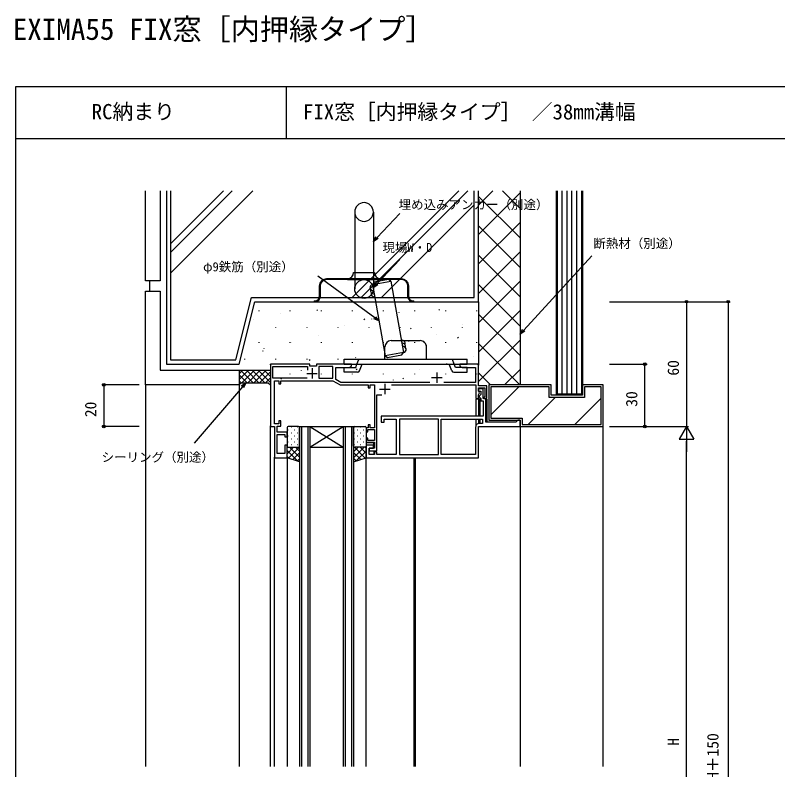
# Model space of a CAD drawing. Units: millimetres, scale not verified. Extents: x -437 to 438, y -344 to 341.
# Drawn here: x -436.9 to -70.5, y -21.8 to 340.9 of the extents above; entities that cross this region are included whole.
import ezdxf
from ezdxf.enums import TextEntityAlignment as Align

# ---------------------------------------------------------------- set-up
doc = ezdxf.new("R2010")
doc.units = ezdxf.units.MM
doc.header["$LTSCALE"] = 2
for name, color, linetype in [('0-1_USER1', 3, 'Continuous'), ('0-2_YKK_11', 7, 'Continuous'), ('0-3_YKK_12', 2, 'Continuous'), ('0-4_YKK_13', 4, 'Continuous'), ('0-5_YKK_D', 6, 'Continuous'), ('0-6_YKK_ZWAK', 7, 'Continuous'), ('0-7_YSS_K', 3, 'Continuous')]:
    doc.layers.add(name, color=color, linetype=linetype)
doc.styles.add('ＭＳ ゴシック', font='')
doc.styles.get('ＭＳ ゴシック').set_extended_font_data('MS Gothic')

msp = doc.modelspace()

# ---------------------------------------------------------------- linework, layer by layer
at = {"layer": '0-2_YKK_11'}
for p, q in [((-296.821, 168.713), (-291.821, 168.713)), ((-294.321, 171.213), (-294.321, 166.213)), ((-234.321, 169.213), (-234.321, 164.213)), ((-236.821, 166.713), (-231.821, 166.713)), ((-259.321, 163.713), (-259.321, 158.713)), ((-261.821, 161.213), (-256.821, 161.213)), ((-210.811, 143.214), (-210.832, 143.213)), ((-195.821, 145.713), (-195.821, 145.713))]:
    msp.add_line(p, q, dxfattribs=at)
for points in [[(-237.72, 164.413), (-280.536, 164.413), (-282.821, 165.733), (-282.821, 171.513), (-276.534, 171.513), (-275.321, 172.213), (-275.321, 173.213), (-292.121, 173.213), (-292.121, 172.213), (-295.421, 172.213), (-295.421, 173.213), (-314.321, 173.213), (-314.321, 143.213), (-312.321, 143.213), (-312.321, 128.213), (-306.321, 128.213), (-306.321, 134.213), (-307.321, 134.213), (-307.321, 130.213), (-311.121, 130.213), (-311.121, 139.413), (-307.321, 139.413), (-307.321, 138.213), (-306.321, 138.213), (-306.321, 140.413), (-311.121, 140.413), (-311.121, 143.413), (-309.321, 143.413), (-309.321, 145.913), (-310.321, 145.913), (-310.321, 144.413), (-312.321, 144.413), (-312.321, 165.213), (-310.321, 165.213), (-310.321, 163.713), (-309.321, 163.713), (-309.321, 165.213), (-284.321, 165.213), (-280.857, 163.213), (-267.321, 163.213)], [(-256.049, 163.213), (-215.521, 163.213), (-215.521, 156.713), (-214.321, 156.713), (-214.321, 158.394), (-213.761, 159.363), (-214.021, 159.813), (-214.321, 160.113), (-214.321, 161.713), (-211.321, 161.713), (-211.321, 157.475), (-211.861, 157.163), (-211.741, 156.713), (-210.321, 156.713), (-210.321, 162.713), (-214.321, 162.713), (-214.321, 173.213), (-220.363, 173.213), (-220.546, 173.093), (-221.096, 173.093), (-221.279, 173.213), (-221.363, 173.213), (-221.546, 173.093), (-222.096, 173.093), (-222.279, 173.213), (-223.321, 173.213), (-223.321, 172.213), (-222.109, 171.513), (-215.821, 171.513), (-215.821, 164.413), (-230.923, 164.413)], [(-296.721, 166.413), (-313.121, 166.413), (-313.121, 172.013), (-296.421, 172.013), (-296.421, 170.263)], [(-267.321, 163.213), (-267.321, 161.813), (-266.321, 161.813), (-266.321, 163.213), (-264.321, 163.213), (-264.321, 142.513), (-266.321, 142.513), (-266.321, 144.013), (-267.321, 144.013), (-267.321, 142.513), (-268.321, 142.513), (-268.321, 140.613), (-267.521, 140.613), (-267.521, 141.713), (-264.321, 141.713), (-264.321, 136.513), (-267.521, 136.513), (-267.521, 137.613), (-268.321, 137.613), (-268.321, 135.713), (-264.321, 135.713), (-264.321, 132.713), (-266.821, 132.713), (-266.821, 131.513), (-263.121, 131.513), (-263.121, 158.413), (-260.718, 158.413)], [(-232.321, 146.713), (-212.321, 146.713), (-212.321, 144.713), (-213.821, 144.713)], [(-215.821, 142.713), (-215.821, 129.713), (-232.321, 129.713), (-232.321, 146.713)]]:
    msp.add_lwpolyline(points, dxfattribs=at)
for points in [[(-284.321, 172.013), (-291.121, 172.013), (-291.121, 166.413), (-284.321, 166.413)], [(-268.321, 128.213), (-214.321, 128.213), (-214.321, 143.213), (-194.321, 143.213), (-194.321, 146.213), (-195.321, 146.213), (-195.821, 145.713), (-196.321, 145.213), (-210.821, 145.213), (-210.821, 156.713), (-212.021, 156.713), (-212.021, 161.313), (-214.321, 161.313), (-214.321, 160.113), (-213.221, 160.113), (-213.221, 158.513), (-213.521, 158.213), (-214.021, 157.713), (-214.021, 157.513), (-213.521, 157.013), (-213.221, 156.713), (-213.221, 155.513), (-212.021, 155.513), (-212.021, 148.213), (-261.121, 148.213), (-261.121, 145.213), (-259.621, 145.213), (-259.621, 146.713), (-253.821, 146.713), (-253.821, 129.713), (-263.121, 129.713), (-263.121, 131.013), (-264.321, 131.013), (-264.321, 129.713), (-266.821, 129.713), (-266.821, 132.713), (-264.821, 132.713), (-264.821, 134.213), (-268.321, 134.213)], [(-233.521, 146.713), (-252.321, 146.713), (-252.321, 129.713), (-233.521, 129.713)]]:
    msp.add_lwpolyline(points, close=True, dxfattribs=at)
msp.add_arc((-213.821, 142.713), 2, 90.00001, 179.99999, dxfattribs=at)
at = {"layer": '0-3_YKK_12'}
for p, q in [((-215.521, 156.413), (-215.521, 148.213)), ((-213.221, 156.413), (-215.521, 156.413)), ((-214.321, 156.413), (-214.321, 157.013)), ((-214.321, 156.413), (-214.321, 148.213)), ((-213.721, 156.413), (-213.721, 148.213)), ((-215.521, 146.713), (-215.521, 143.767)), ((-214.321, 146.713), (-214.321, 144.713)), ((-213.721, 146.713), (-213.721, 144.713)), ((-314.321, -20.324), (-314.321, 143.513)), ((-314.021, 143.213), (-314.321, 143.213)), ((-300.321, 143.213), (-300.321, -20.324)), ((-299.321, 143.213), (-299.321, -20.324)), ((-296.321, 143.213), (-296.321, -20.324)), ((-295.321, 143.213), (-295.321, -20.324)), ((-295.321, 133.213), (-279.321, 143.213)), ((-295.321, 143.213), (-279.321, 133.213)), ((-279.321, 143.213), (-279.321, -20.324)), ((-278.321, 143.213), (-278.321, -20.324)), ((-275.321, 143.213), (-275.321, -20.324)), ((-295.321, 133.213), (-279.321, 133.213)), ((-264.621, 135.413), (-268.321, 135.413)), ((-264.621, 132.713), (-264.621, 135.413)), ((-312.321, -20.324), (-312.321, 128.513)), ((-264.621, 131.513), (-264.621, 129.713)), ((-312.021, 128.213), (-312.321, 128.213)), ((-306.821, 128.213), (-306.321, 128.213)), ((-306.321, 128.213), (-306.321, -20.324)), ((-268.321, -20.324), (-268.321, 128.213)), ((-268.321, 128.213), (-267.821, 128.213)), ((-245.321, 128.213), (-245.321, -20.324)), ((-244.821, 128.213), (-244.821, -20.324))]:
    msp.add_line(p, q, dxfattribs=at)
for points in [[(-314.321, 172.913), (-314.321, 173.213), (-314.021, 173.213)], [(-314.321, 172.913), (-314.321, 173.213), (-314.021, 173.213)], [(-214.821, 173.213), (-214.321, 173.213), (-214.321, 172.713)], [(-210.821, 156.413), (-210.321, 156.413), (-210.321, 145.213)], [(-300.321, 143.213), (-274.321, 143.213), (-274.321, -20.324)], [(-194.821, 143.213), (-194.321, 143.213), (-194.321, -20.324)]]:
    msp.add_lwpolyline(points, dxfattribs=at)
at = {"layer": '0-4_YKK_13'}
for p, q in [((-273.821, 246.313), (-273.821, 209.313)), ((-264.821, 246.313), (-264.821, 209.313)), ((-274.321, 217.213), (-264.321, 217.213)), ((-277.321, 214.213), (-287.321, 214.213)), ((-277.321, 213.813), (-287.321, 213.813)), ((-261.321, 214.213), (-277.321, 214.213)), ((-277.321, 213.813), (-261.321, 213.813)), ((-251.321, 214.213), (-261.321, 214.213)), ((-251.321, 213.813), (-261.321, 213.813)), ((-290.821, 210.713), (-290.821, 205.613)), ((-290.421, 210.713), (-290.421, 205.613)), ((-248.221, 205.613), (-248.221, 210.713)), ((-247.821, 205.613), (-247.821, 210.713)), ((-293.321, 203.613), (-293.321, 203.213)), ((-293.321, 203.613), (-292.821, 203.613)), ((-293.321, 203.213), (-292.821, 203.213)), ((-292.821, 203.213), (-245.821, 203.213)), ((-245.821, 203.613), (-245.321, 203.613)), ((-245.821, 203.213), (-245.321, 203.213)), ((-245.321, 203.213), (-245.321, 203.613)), ((-256.321, 184.514), (-242.321, 184.513)), ((-259.321, 175.516), (-259.321, 181.514)), ((-239.321, 175.514), (-239.321, 181.513)), ((-278.822, 173.215), (-278.821, 175.515)), ((-278.822, 173.215), (-219.821, 173.213)), ((-278.821, 175.515), (-219.821, 175.509)), ((-273.321, 171.641), (-272.715, 173.141)), ((-272.715, 173.141), (-271.785, 175.441)), ((-271.517, 169.966), (-270.234, 173.141)), ((-227.126, 169.964), (-228.408, 173.138)), ((-219.821, 173.212), (-219.821, 175.509)), ((-278.821, 171.641), (-273.32, 171.641)), ((-278.821, 169.341), (-278.821, 171.641)), ((-272.444, 169.341), (-278.821, 169.341)), ((-226.199, 169.338), (-219.822, 169.337)), ((-219.822, 171.638), (-225.322, 171.638)), ((-219.822, 169.338), (-219.822, 171.638)), ((-300.821, 143.213), (-305.821, 143.213)), ((-304.351, 142.983), (-304.151, 142.983)), ((-301.321, 142.983), (-301.121, 142.983)), ((-274.051, 142.983), (-273.851, 142.983)), ((-273.821, 143.213), (-268.821, 143.213)), ((-271.021, 142.983), (-270.821, 142.983)), ((-306.321, 142.713), (-306.321, 133.713)), ((-305.966, 141.568), (-305.766, 141.568)), ((-304.351, 140.153), (-304.151, 140.153)), ((-302.936, 141.568), (-302.736, 141.568)), ((-301.321, 140.153), (-301.121, 140.153)), ((-300.321, 133.713), (-300.321, 142.713)), ((-274.321, 133.713), (-274.321, 142.713)), ((-274.051, 140.153), (-273.851, 140.153)), ((-272.636, 141.568), (-272.436, 141.568)), ((-271.021, 140.153), (-270.821, 140.153)), ((-269.606, 141.568), (-269.406, 141.568)), ((-268.321, 142.713), (-268.321, 133.713)), ((-305.966, 138.738), (-305.766, 138.738)), ((-305.966, 135.908), (-305.766, 135.908)), ((-304.351, 137.323), (-304.151, 137.323)), ((-302.936, 138.738), (-302.736, 138.738)), ((-302.936, 135.908), (-302.736, 135.908)), ((-301.321, 137.323), (-301.121, 137.323)), ((-274.051, 137.323), (-273.851, 137.323)), ((-272.636, 138.738), (-272.436, 138.738)), ((-272.636, 135.908), (-272.436, 135.908)), ((-271.021, 137.323), (-270.821, 137.323)), ((-269.606, 138.738), (-269.406, 138.738)), ((-269.606, 135.908), (-269.406, 135.908)), ((-306.321, 128.213), (-306.321, 133.713)), ((-306.321, 132.954), (-306.02, 133.255)), ((-306.321, 130.125), (-303.233, 133.213)), ((-305.821, 133.213), (-300.821, 133.213)), ((-305.634, 127.984), (-300.321, 133.297)), ((-300.321, 128.468), (-305.066, 133.213)), ((-304.351, 134.493), (-304.151, 134.493)), ((-300.321, 131.297), (-302.238, 133.213)), ((-301.321, 134.493), (-301.121, 134.493)), ((-274.296, 133.555), (-274.321, 133.581)), ((-274.321, 131.012), (-272.12, 133.213)), ((-274.321, 128.184), (-269.292, 133.213)), ((-274.051, 134.493), (-273.851, 134.493)), ((-268.796, 128.055), (-273.979, 133.239)), ((-268.821, 133.213), (-273.821, 133.213)), ((-268.321, 130.409), (-271.125, 133.213)), ((-271.021, 134.493), (-270.821, 134.493)), ((-268.321, 133.238), (-268.456, 133.372)), ((-268.321, 128.213), (-268.321, 133.713)), ((-301.182, 126.5), (-306.321, 131.64)), ((-305.424, 127.914), (-306.321, 128.811)), ((-303.512, 127.277), (-300.321, 130.468)), ((-270.917, 127.348), (-274.321, 130.753)), ((-273.034, 126.642), (-268.321, 131.356)), ((-268.792, 128.057), (-268.321, 128.527)), ((-301.391, 126.57), (-300.321, 127.64)), ((-273.038, 126.641), (-274.321, 127.924))]:
    msp.add_line(p, q, dxfattribs=at)
for points in [[(-225.321, 171.638), (-225.927, 173.138), (-226.857, 175.438)], [(-300.321, 133.713), (-300.321, 126.213), (-306.321, 128.213)], [(-274.321, 133.713), (-274.321, 126.213), (-268.321, 128.213)]]:
    msp.add_lwpolyline(points, dxfattribs=at)
msp.add_circle((-269.321, 209.313), 4.5, dxfattribs=at)
for centre, radius, start, end in [((-269.321, 246.313), 4.5, 0, 180), ((-269.321, 246.313), 4.5, 180, 0), ((-277.321, 217.213), 3, 270, 0), ((-261.321, 217.213), 3, 180, 270), ((-287.321, 210.713), 3.5, 90, 180), ((-287.321, 210.713), 3.1, 90, 180), ((-251.321, 210.713), 3.5, 0, 90), ((-251.321, 210.713), 3.1, 0, 90), ((-292.821, 205.613), 2.4, 270, 0), ((-292.821, 205.613), 2, 270, 0), ((-245.821, 205.613), 2.4, 180, 270), ((-245.821, 205.613), 2, 180, 270), ((-256.321, 181.514), 3, 89.99878, 179.99845), ((-242.321, 181.513), 3, 359.99873, 89.99878), ((-272.444, 170.341), 1, 270, 337.99665), ((-226.198, 170.338), 1, 201.99783, 270), ((-305.821, 142.713), 0.5, 90, 180), ((-300.821, 142.713), 0.5, 0, 90), ((-273.821, 142.713), 0.5, 90, 180), ((-268.821, 142.713), 0.5, 0, 90), ((-305.821, 133.713), 0.5, 180, 270), ((-300.821, 133.713), 0.5, 270, 0), ((-273.821, 133.713), 0.5, 180, 270), ((-268.821, 133.713), 0.5, 270, 0)]:
    msp.add_arc(centre, radius, start, end, dxfattribs=at)
at = {"layer": '0-5_YKK_D'}
for p, q in [((-151.323, 203.213), (-93.323, 203.213)), ((-151.323, 203.213), (-113.323, 203.213)), ((-114.323, 203.213), (-114.323, 143.213)), ((-94.323, 203.213), (-94.323, -246.787)), ((-151.323, 173.213), (-133.323, 173.213)), ((-134.323, 143.213), (-134.323, 173.213)), ((-377.321, 163.213), (-395.321, 163.213)), ((-394.321, 163.213), (-394.321, 143.213)), ((-377.321, 143.213), (-395.321, 143.213)), ((-151.323, 143.213), (-113.323, 143.213)), ((-151.323, 143.213), (-133.323, 143.213)), ((-151.323, 143.213), (-113.323, 143.213)), ((-114.323, 143.213), (-117.823, 137.151)), ((-114.323, 143.213), (-110.823, 137.151)), ((-114.323, 143.213), (-114.323, 131.089)), ((-117.823, 137.151), (-110.823, 137.151)), ((-114.323, -149.787), (-114.323, 136.213))]:
    msp.add_line(p, q, dxfattribs=at)
for points in [[(-264.821, 232.151), (-263.079, 234.013), (-252.189, 245.649)], [(-262.58, 233.546), (-264.821, 232.151), (-263.578, 234.479)], [(-194.321, 187.661), (-192.598, 189.54), (-159.894, 225.213)], [(-264.865, 209.937), (-263.122, 211.799), (-252.153, 223.521)], [(-262.137, 193.936), (-264.197, 195.439), (-291.547, 215.398)], [(-262.623, 211.332), (-264.865, 209.937), (-263.621, 212.266)], [(-263.794, 195.991), (-262.137, 193.936), (-264.6, 194.887)], [(-192.094, 189.079), (-194.321, 187.661), (-193.102, 190.002)], [(-326.121, 164.213), (-327.777, 162.274), (-350.93, 135.148)], [(-328.296, 162.717), (-326.121, 164.213), (-327.257, 161.83)]]:
    msp.add_lwpolyline(points, dxfattribs=at)
for centre in [(-114.323, 203.213), (-94.323, 203.213), (-134.323, 173.213), (-394.321, 163.213), (-394.321, 143.213), (-134.323, 143.213)]:
    msp.add_circle(centre, 0.637, dxfattribs=at)
at = {"layer": '0-6_YKK_ZWAK'}
for p, q in [((-436.8, 306.5), (-436.8, -343.5)), ((438.2, 306.5), (-436.8, 306.5)), ((-306.8, 306.5), (-306.8, 281.5)), ((438.2, 281.5), (-436.8, 281.5))]:
    msp.add_line(p, q, dxfattribs=at)
at = {"layer": '0-7_YSS_K'}
for p, q in [((-362.321, 231.047), (-336.868, 256.5)), ((-362.321, 226.804), (-332.626, 256.5)), ((-362.321, 216.905), (-322.726, 256.5)), ((-275.018, 205.213), (-223.731, 256.5)), ((-270.775, 205.213), (-219.488, 256.5)), ((-214.321, 249.628), (-207.449, 256.5)), ((-214.321, 235.486), (-194.321, 255.486)), ((-194.321, 233.849), (-214.321, 253.849)), ((-194.321, 247.991), (-202.83, 256.5)), ((-194.321, 256.5), (-194.321, 163.213)), ((-174.021, 158.713), (-174.021, 256.5)), ((-171.721, 158.713), (-171.721, 256.5)), ((-169.421, 158.713), (-169.421, 256.5)), ((-167.121, 158.713), (-167.121, 256.5)), ((-260.876, 205.213), (-216.321, 249.768)), ((-214.321, 221.344), (-194.321, 241.344)), ((-194.321, 219.707), (-214.321, 239.707)), ((-214.321, 207.202), (-194.321, 227.202)), ((-194.321, 205.565), (-214.321, 225.565)), ((-372.321, 208.213), (-372.321, 213.213)), ((-256.388, 213.065), (-250.307, 178.761)), ((-214.321, 193.059), (-194.321, 213.059)), ((-265.25, 211.494), (-259.168, 177.19)), ((-194.321, 191.423), (-214.321, 211.423)), ((-214.321, 203.213), (-214.321, 173.213)), ((-319.882, 198.935), (-319.882, 198.685)), ((-304.932, 198.935), (-304.932, 198.685)), ((-291.954, 199.349), (-291.678, 198.932)), ((-289.982, 198.935), (-289.982, 198.685)), ((-275.032, 198.935), (-275.032, 198.685)), ((-260.082, 198.935), (-260.082, 198.685)), ((-252.668, 198.127), (-252.652, 198.08)), ((-245.132, 198.935), (-245.132, 198.685)), ((-233.306, 199.529), (-233.03, 199.112)), ((-230.182, 198.935), (-230.182, 198.685)), ((-215.232, 198.935), (-215.232, 198.685)), ((-214.321, 178.917), (-194.321, 198.917)), ((-322.404, 194.49), (-322.396, 194.467)), ((-309.352, 197.744), (-309.335, 197.697)), ((-269.438, 194.926), (-269.162, 194.51)), ((-265.729, 194.897), (-265.712, 194.85)), ((-194.321, 177.28), (-214.321, 197.28)), ((-311.807, 190.86), (-311.807, 190.61)), ((-296.857, 190.86), (-296.857, 190.61)), ((-281.907, 190.86), (-281.907, 190.61)), ((-278.874, 191.903), (-278.857, 191.856)), ((-266.957, 190.86), (-266.957, 190.61)), ((-252.007, 190.86), (-252.007, 190.61)), ((-237.057, 190.86), (-237.057, 190.61)), ((-222.19, 192.286), (-222.174, 192.239)), ((-222.107, 190.86), (-222.107, 190.61)), ((-291.35, 187.023), (-291.334, 186.976)), ((-246.922, 190.504), (-246.646, 190.087)), ((-234.667, 187.406), (-234.65, 187.359)), ((-319.882, 183.735), (-319.882, 183.485)), ((-304.932, 183.735), (-304.932, 183.485)), ((-304.411, 183.793), (-304.395, 183.746)), ((-289.982, 183.735), (-289.982, 183.485)), ((-275.032, 183.735), (-275.032, 183.485)), ((-260.082, 183.735), (-260.082, 183.485)), ((-247.728, 184.176), (-247.711, 184.129)), ((-245.132, 183.735), (-245.132, 183.485)), ((-230.182, 183.735), (-230.182, 183.485)), ((-224.406, 186.082), (-224.13, 185.665)), ((-215.232, 183.735), (-215.232, 183.485)), ((-214.321, 164.775), (-194.321, 184.775)), ((-318.165, 179.757), (-317.889, 179.341)), ((-317.556, 180.798), (-317.539, 180.751)), ((-260.872, 181.182), (-260.856, 181.135)), ((-194.396, 163.213), (-214.321, 183.138)), ((-273.349, 176.302), (-273.332, 176.255)), ((-216.666, 176.685), (-216.649, 176.638)), ((-326.757, 175.66), (-326.757, 175.41)), ((-311.807, 175.66), (-311.807, 175.41)), ((-296.857, 175.66), (-296.857, 175.41)), ((-295.649, 175.335), (-295.373, 174.918)), ((-286.41, 173.072), (-286.393, 173.025)), ((-281.907, 175.66), (-281.907, 175.41)), ((-266.957, 175.66), (-266.957, 175.41)), ((-252.007, 175.66), (-252.007, 175.41)), ((-237.057, 175.66), (-237.057, 175.41)), ((-229.727, 173.455), (-229.71, 173.408)), ((-222.107, 175.66), (-222.107, 175.41)), ((-329.321, 170.213), (-314.321, 170.213)), ((-329.321, 168.569), (-327.677, 170.213)), ((-329.321, 165.741), (-324.848, 170.213)), ((-322.676, 164.213), (-328.676, 170.213)), ((-328.02, 164.213), (-322.02, 170.213)), ((-319.847, 164.213), (-325.847, 170.213)), ((-325.192, 164.213), (-319.192, 170.213)), ((-317.019, 164.213), (-323.019, 170.213)), ((-322.363, 164.213), (-316.363, 170.213)), ((-314.321, 164.344), (-320.19, 170.213)), ((-319.535, 164.213), (-314.321, 169.427)), ((-314.321, 167.173), (-317.362, 170.213)), ((-314.321, 170.001), (-314.533, 170.213)), ((-299.554, 170.078), (-299.538, 170.03)), ((-273.133, 170.913), (-272.857, 170.496)), ((-242.871, 170.461), (-242.854, 170.414)), ((-208.539, 163.213), (-214.321, 168.996)), ((-201.741, 163.213), (-194.321, 170.633)), ((-325.504, 164.213), (-329.321, 168.031)), ((-328.327, 164.208), (-329.321, 165.202)), ((-316.706, 164.213), (-314.321, 166.598)), ((-309.265, 166.311), (-308.989, 165.894)), ((-304.932, 168.535), (-304.932, 168.285)), ((-289.982, 168.535), (-289.982, 168.285)), ((-275.032, 168.535), (-275.032, 168.285)), ((-260.082, 168.535), (-260.082, 168.285)), ((-255.348, 165.581), (-255.331, 165.534)), ((-250.617, 166.491), (-250.341, 166.074)), ((-245.132, 168.535), (-245.132, 168.285)), ((-230.182, 168.535), (-230.182, 168.285)), ((-215.232, 168.535), (-215.232, 168.285)), ((-374.321, 163.213), (-374.321, -20.324)), ((-328.321, 164.213), (-329.321, 163.213)), ((-329.321, 163.213), (-329.321, -20.324)), ((-328.321, 164.213), (-315.323, 164.213)), ((-315.323, 164.213), (-314.323, 163.213)), ((-314.601, 163.491), (-314.321, 163.77)), ((-208.321, 148.795), (-194.903, 162.213)), ((-190.453, 144.213), (-177.453, 157.213)), ((-168.002, 144.213), (-155.321, 156.894)), ((-154.321, -20.324), (-154.321, 143.213))]:
    msp.add_line(p, q, dxfattribs=at)
for points in [[(-367.321, 256.5), (-367.321, 213.213), (-374.321, 213.213), (-374.321, 256.5)], [(-364.321, 256.5), (-364.321, 173.213), (-329.321, 173.213), (-321.821, 203.213), (-214.321, 203.213), (-214.321, 256.5)], [(-362.321, 256.5), (-362.321, 175.213), (-330.883, 175.213), (-323.383, 205.213), (-216.321, 205.213), (-216.321, 256.5)], [(-164.321, 256.5), (-164.321, 158.213), (-176.821, 158.213), (-176.821, 256.5)], [(-164.821, 256.5), (-164.821, 158.713), (-176.321, 158.713), (-176.321, 256.5)]]:
    msp.add_lwpolyline(points, dxfattribs=at)
for points in [[(-265.25, 211.494), (-256.388, 213.065), (-257.547, 213.875), (-264.44, 212.653)], [(-367.321, 170.213), (-329.321, 170.213), (-329.321, 163.213), (-374.321, 163.213), (-374.321, 208.213), (-367.321, 208.213)], [(-250.309, 178.76), (-259.171, 177.189), (-258.012, 176.379), (-251.12, 177.601)], [(-209.321, 163.213), (-209.321, 146.213), (-194.321, 146.213), (-194.321, 143.213), (-154.321, 143.213), (-154.321, 163.213), (-164.321, 163.213), (-164.321, 158.213), (-179.321, 158.213), (-179.321, 163.213)], [(-208.321, 162.213), (-208.321, 147.213), (-193.321, 147.213), (-193.321, 144.213), (-155.321, 144.213), (-155.321, 162.213), (-163.321, 162.213), (-163.321, 157.213), (-180.321, 157.213), (-180.321, 162.213)]]:
    msp.add_lwpolyline(points, close=True, dxfattribs=at)
for centre, start, end in [((-264.989, 210.017), 100.04394, 280.04392), ((-264.727, 208.54), 160.04391, 280.04392), ((-264.465, 207.063), 160.04391, 280.04392), ((-251.097, 183.19), 340.04391, 100.04392), ((-250.835, 181.713), 340.04391, 100.04392), ((-250.574, 180.236), 280.04394, 100.04392)]:
    msp.add_arc(centre, 1.5, start, end, dxfattribs=at)

# ---------------------------------------------------------------- texts
at = {"layer": '0-1_USER1', "style": 'ＭＳ ゴシック'}
for s, height, p in [('EXIMA55 FIX窓［内押縁タイプ］', 10.26, (-438.149, 326)), ('RC納まり', 7.331, (-400.209, 288.716)), ('FIX窓［内押縁タイプ］ ／38mm溝幅', 7.331, (-298.652, 288.631))]:
    msp.add_text(s, height=height, dxfattribs=at).set_placement(p, align=Align.BOTTOM_LEFT)
at = {"layer": '0-5_YKK_D', "style": 'ＭＳ ゴシック'}
for s, p in [('埋め込みアンカー（別途）', (-252.701, 246.364)), ('現場W・D', (-260.475, 225.737)), ('断熱材（別途）', (-159.115, 227.716)), ('φ9鉄筋（別途）', (-346.672, 216.489)), ('シーリング（別途）', (-395.453, 124.942))]:
    msp.add_text(s, height=4.399, dxfattribs=at).set_placement(p, align=Align.BOTTOM_LEFT)
for s, p in [('60', (-116.323, 167.652)), ('30', (-136.323, 152.674)), ('20', (-396.321, 147.674)), ('H', (-116.323, -10.281)), ('躯体開口高＝H＋150', (-97.304, -71.708))]:
    msp.add_text(s, height=5.499, rotation=90, dxfattribs=at).set_placement(p, align=Align.BOTTOM_LEFT)

doc.saveas('drawing.dxf')
